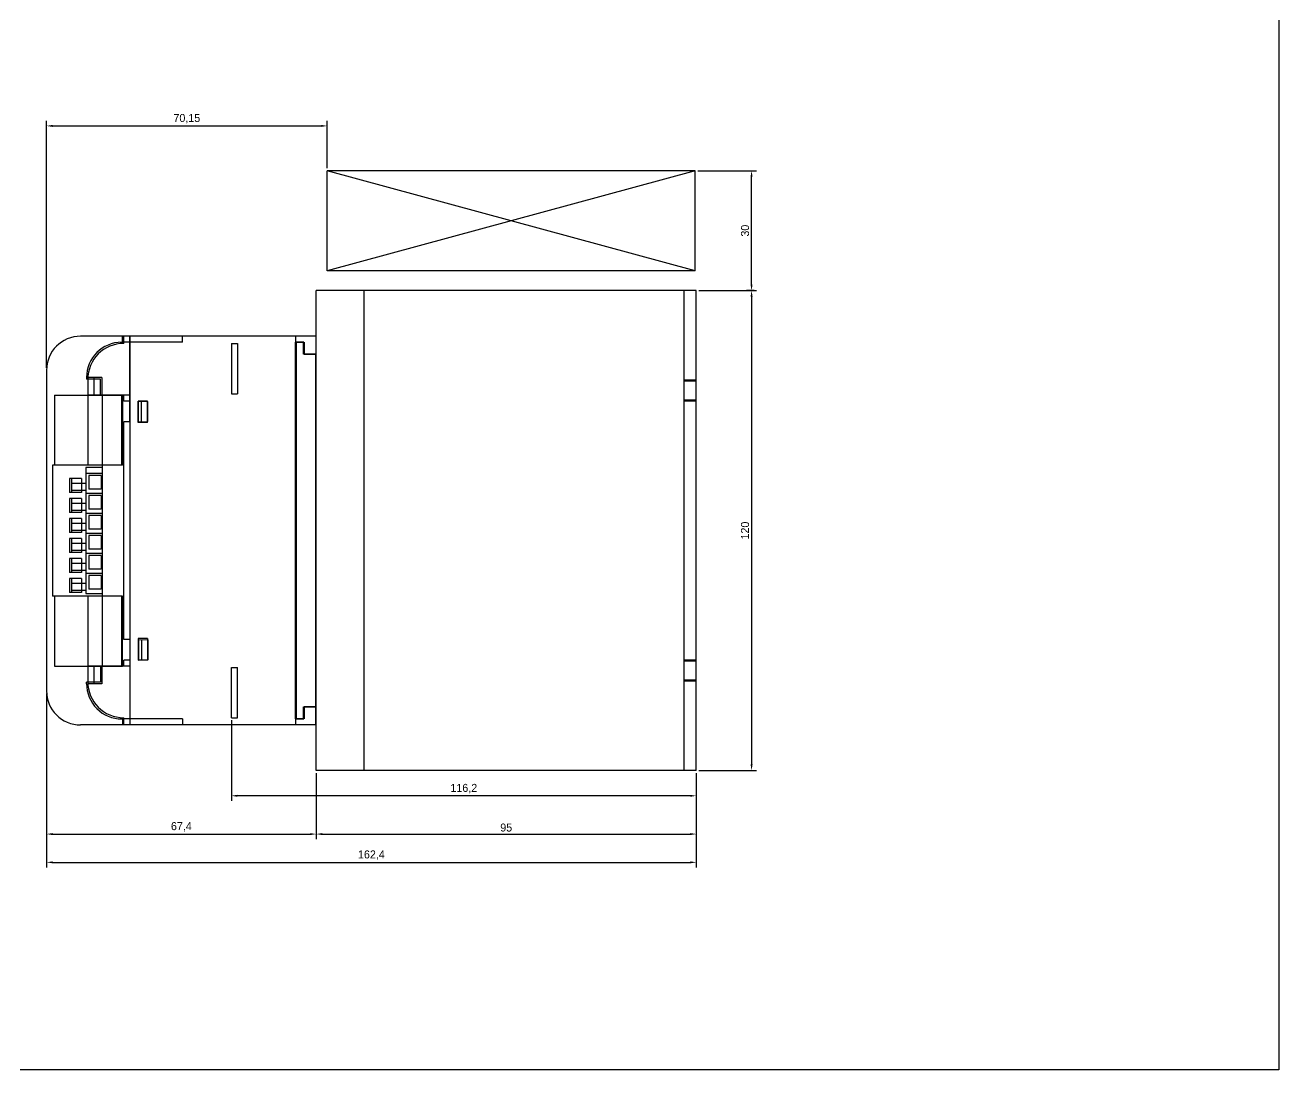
# Model space of a CAD drawing. Header units: millimetres. Extents: x -2026 to -954, y 3148 to 3725.
# Drawn here: x -1267 to -953.6, y 3148 to 3409.3 of the extents above; entities that cross this region are included whole.
import ezdxf

# ---------------------------------------------------------------- set-up
doc = ezdxf.new("R2010")
doc.units = ezdxf.units.MM
for name, color, linetype in [('Bus-Bar', 10, 'Continuous'), ('CASE-COVER', 7, 'Continuous'), ('CASE-상', 7, 'Continuous'), ('CASE-하', 7, 'Continuous'), ('단자대', 7, 'Continuous'), ('방열판', 7, 'Continuous'), ('보조방열판', 7, 'Continuous'), ('팬', 7, 'Continuous')]:
    doc.layers.add(name, color=color, linetype=linetype)
doc.dimstyles.new('ISO-25', dxfattribs={"dimtxt": 2, "dimasz": 1.5, "dimexe": 1.25, "dimexo": 0.625, "dimtad": 1, "dimtxsty": 'Standard', "dimcen": 2.5, "dimclrd": 6, "dimclre": 6, "dimclrt": 1, "dimazin": 0, "dimtfac": 1, "dimtmove": 0, "dimatfit": 3, "dimfxl": 1, "dimarcsym": 0})

# ---------------------------------------------------------------- blocks, each defined once
blk = doc.blocks.new('*D52')
at = {"color": 6, "lineweight": -2, "transparency": 16777216}
for p, q in [((-1261.65, 3242.18), (-1261.65, 3205.76)), ((-1194.25, 3222.28), (-1194.25, 3205.76)), ((-1260.15, 3207.01), (-1195.75, 3207.01))]:
    blk.add_line(p, q, dxfattribs=at)
at = {"color": 6, "transparency": 16777216}
for points in [[(-1260.15, 3207.26), (-1260.15, 3206.76), (-1261.65, 3207.01)], [(-1195.75, 3207.26), (-1195.75, 3206.76), (-1194.25, 3207.01)]]:
    blk.add_solid(points, dxfattribs=at)
at = {"layer": 'Defpoints', "color": 0, "transparency": 16777216}
for p in [(-1261.65, 3242.81), (-1194.25, 3222.91), (-1194.25, 3207.01)]:
    blk.add_point(p, dxfattribs=at)
at = {"color": 1, "transparency": 16777216, "insert": (-1227.95, 3208.8), "char_height": 2, "attachment_point": 5}
blk.add_mtext('67,4', dxfattribs=at)
blk = doc.blocks.new('*D53')
at = {"color": 6, "lineweight": -2, "transparency": 16777216}
for p, q in [((-1194.25, 3222.28), (-1194.25, 3205.76)), ((-1099.25, 3222.28), (-1099.25, 3205.76)), ((-1192.75, 3207.01), (-1100.75, 3207.01))]:
    blk.add_line(p, q, dxfattribs=at)
at = {"color": 6, "transparency": 16777216}
for points in [[(-1192.75, 3207.26), (-1192.75, 3206.76), (-1194.25, 3207.01)], [(-1100.75, 3207.26), (-1100.75, 3206.76), (-1099.25, 3207.01)]]:
    blk.add_solid(points, dxfattribs=at)
at = {"layer": 'Defpoints', "color": 0, "transparency": 16777216}
for p in [(-1194.25, 3222.91), (-1099.25, 3222.91), (-1099.25, 3207.01)]:
    blk.add_point(p, dxfattribs=at)
at = {"color": 1, "transparency": 16777216, "insert": (-1146.75, 3208.63), "char_height": 2, "attachment_point": 5}
blk.add_mtext('95', dxfattribs=at)
blk = doc.blocks.new('*D55')
at = {"color": 6, "lineweight": -2, "transparency": 16777216}
for p, q in [((-1098.63, 3342.91), (-1084.17, 3342.91)), ((-1085.42, 3341.41), (-1085.42, 3224.41)), ((-1098.63, 3222.91), (-1084.17, 3222.91))]:
    blk.add_line(p, q, dxfattribs=at)
at = {"color": 6, "transparency": 16777216}
for points in [[(-1085.67, 3341.41), (-1085.17, 3341.41), (-1085.42, 3342.91)], [(-1085.67, 3224.41), (-1085.17, 3224.41), (-1085.42, 3222.91)]]:
    blk.add_solid(points, dxfattribs=at)
at = {"layer": 'Defpoints', "color": 0, "transparency": 16777216}
for p in [(-1099.25, 3342.91), (-1099.25, 3222.91), (-1085.42, 3222.91)]:
    blk.add_point(p, dxfattribs=at)
at = {"color": 1, "transparency": 16777216, "insert": (-1087.05, 3282.91), "char_height": 2, "attachment_point": 5, "rotation": 90}
blk.add_mtext('120', dxfattribs=at)
blk = doc.blocks.new('*D56')
at = {"color": 6, "lineweight": -2, "transparency": 16777216}
for p, q in [((-1098.88, 3372.91), (-1084.17, 3372.91)), ((-1085.42, 3344.41), (-1085.42, 3371.41)), ((-1084.8, 3342.91), (-1086.67, 3342.91))]:
    blk.add_line(p, q, dxfattribs=at)
at = {"color": 6, "transparency": 16777216}
for points in [[(-1085.67, 3371.41), (-1085.17, 3371.41), (-1085.42, 3372.91)], [(-1085.67, 3344.41), (-1085.17, 3344.41), (-1085.42, 3342.91)]]:
    blk.add_solid(points, dxfattribs=at)
at = {"layer": 'Defpoints', "color": 0, "transparency": 16777216}
for p in [(-1099.5, 3372.91), (-1085.42, 3372.91), (-1084.17, 3342.91)]:
    blk.add_point(p, dxfattribs=at)
at = {"color": 1, "transparency": 16777216, "insert": (-1087.05, 3357.91), "char_height": 2, "attachment_point": 5, "rotation": 90}
blk.add_mtext('30', dxfattribs=at)
blk = doc.blocks.new('*D54')
at = {"color": 6, "lineweight": -2, "transparency": 16777216}
for p, q in [((-1261.65, 3209.76), (-1261.65, 3198.69)), ((-1099.25, 3209.76), (-1099.25, 3198.69)), ((-1260.15, 3199.94), (-1100.75, 3199.94))]:
    blk.add_line(p, q, dxfattribs=at)
at = {"color": 6, "transparency": 16777216}
for points in [[(-1260.15, 3200.19), (-1260.15, 3199.69), (-1261.65, 3199.94)], [(-1100.75, 3200.19), (-1100.75, 3199.69), (-1099.25, 3199.94)]]:
    blk.add_solid(points, dxfattribs=at)
at = {"layer": 'Defpoints', "color": 0, "transparency": 16777216}
for p in [(-1261.65, 3210.38), (-1099.25, 3210.38), (-1099.25, 3199.94)]:
    blk.add_point(p, dxfattribs=at)
at = {"color": 1, "transparency": 16777216, "insert": (-1180.45, 3201.73), "char_height": 2, "attachment_point": 5}
blk.add_mtext('162,4', dxfattribs=at)
blk = doc.blocks.new('*D57')
at = {"color": 6, "lineweight": -2, "transparency": 16777216}
for p, q in [((-1261.65, 3323.63), (-1261.65, 3385.36)), ((-1191.5, 3373.53), (-1191.5, 3385.36)), ((-1260.15, 3384.11), (-1193, 3384.11))]:
    blk.add_line(p, q, dxfattribs=at)
at = {"color": 6, "transparency": 16777216}
for points in [[(-1260.15, 3384.36), (-1260.15, 3383.86), (-1261.65, 3384.11)], [(-1193, 3384.36), (-1193, 3383.86), (-1191.5, 3384.11)]]:
    blk.add_solid(points, dxfattribs=at)
at = {"layer": 'Defpoints', "color": 0, "transparency": 16777216}
for p in [(-1191.5, 3384.11), (-1191.5, 3372.91), (-1261.65, 3323.01)]:
    blk.add_point(p, dxfattribs=at)
at = {"color": 1, "transparency": 16777216, "insert": (-1226.58, 3385.9), "char_height": 2, "attachment_point": 5}
blk.add_mtext('70,15', dxfattribs=at)
blk = doc.blocks.new('*D58')
at = {"color": 6, "lineweight": -2, "transparency": 16777216}
for p, q in [((-1215.45, 3235.48), (-1215.45, 3215.33)), ((-1099.25, 3222.28), (-1099.25, 3215.33)), ((-1100.75, 3216.58), (-1213.95, 3216.58))]:
    blk.add_line(p, q, dxfattribs=at)
at = {"color": 6, "transparency": 16777216}
for points in [[(-1213.95, 3216.83), (-1213.95, 3216.33), (-1215.45, 3216.58)], [(-1100.75, 3216.83), (-1100.75, 3216.33), (-1099.25, 3216.58)]]:
    blk.add_solid(points, dxfattribs=at)
at = {"layer": 'Defpoints', "color": 0, "transparency": 16777216}
for p in [(-1215.45, 3236.11), (-1099.25, 3222.91), (-1215.45, 3216.58)]:
    blk.add_point(p, dxfattribs=at)
at = {"color": 1, "transparency": 16777216, "insert": (-1157.35, 3218.37), "char_height": 2, "attachment_point": 5}
blk.add_mtext('116,2', dxfattribs=at)

msp = doc.modelspace()

# ---------------------------------------------------------------- linework, layer by layer
for p, q in [((-953.609, 3725.113), (-953.609, 3148.023)), ((-953.609, 3148.023), (-2025.738, 3148.023))]:
    msp.add_line(p, q)
at = {"layer": 'Bus-Bar'}
for p, q in [((-1215.451, 3329.705), (-1213.951, 3329.705)), ((-1215.451, 3317.105), (-1213.951, 3317.105)), ((-1215.451, 3248.705), (-1213.951, 3248.705)), ((-1215.451, 3236.105), (-1213.951, 3236.105))]:
    msp.add_line(p, q, dxfattribs=at)
at = {"layer": 'Bus-Bar', "color": 1}
for p, q in [((-1215.451, 3329.705), (-1215.451, 3317.105)), ((-1213.951, 3329.705), (-1213.951, 3317.105)), ((-1215.451, 3236.105), (-1215.451, 3248.705)), ((-1213.951, 3236.105), (-1213.951, 3248.705))]:
    msp.add_line(p, q, dxfattribs=at)
at = {"layer": 'CASE-COVER'}
for p, q in [((-1227.651, 3331.505), (-1253.151, 3331.505)), ((-1227.651, 3330.005), (-1242.851, 3330.005)), ((-1261.651, 3323.005), (-1261.651, 3242.805)), ((-1251.651, 3321.205), (-1251.651, 3320.805)), ((-1259.651, 3316.805), (-1242.651, 3316.805)), ((-1259.651, 3316.805), (-1259.651, 3299.305)), ((-1242.651, 3316.805), (-1242.651, 3299.305)), ((-1242.651, 3299.305), (-1260.151, 3299.305)), ((-1260.151, 3299.305), (-1260.151, 3266.505)), ((-1242.651, 3266.505), (-1260.151, 3266.505)), ((-1259.651, 3266.505), (-1259.651, 3249.005)), ((-1242.651, 3249.005), (-1242.651, 3266.505)), ((-1259.651, 3249.005), (-1242.651, 3249.005)), ((-1251.651, 3244.605), (-1251.651, 3245.005)), ((-1227.651, 3235.805), (-1242.917, 3235.805)), ((-1227.651, 3234.305), (-1253.151, 3234.305))]:
    msp.add_line(p, q, dxfattribs=at)
at = {"layer": 'CASE-COVER', "color": 0}
for p, q in [((-1242.651, 3330.005), (-1242.651, 3331.505)), ((-1227.651, 3330.005), (-1227.651, 3331.505)), ((-1248.151, 3320.805), (-1251.651, 3320.805)), ((-1248.151, 3245.005), (-1251.651, 3245.005)), ((-1242.651, 3235.805), (-1242.651, 3234.305)), ((-1227.651, 3235.805), (-1227.651, 3234.305))]:
    msp.add_line(p, q, dxfattribs=at)
at = {"layer": 'CASE-COVER', "color": 0, "ltscale": 10}
for p, q in [((-1248.151, 3316.805), (-1248.151, 3320.805)), ((-1248.151, 3249.005), (-1248.151, 3245.005))]:
    msp.add_line(p, q, dxfattribs=at)
at = {"layer": 'CASE-COVER'}
for centre, radius, start, end in [((-1253.151, 3323.005), 8.5, 90, 180), ((-1242.851, 3321.205), 8.8, 90, 180), ((-1242.851, 3244.605), 8.8, 179.99925, 269.99925), ((-1253.151, 3242.805), 8.5, 180, 270)]:
    msp.add_arc(centre, radius, start, end, dxfattribs=at)
at = {"layer": 'CASE-상'}
for p, q in [((-1240.851, 3331.505), (-1242.351, 3331.505)), ((-1242.351, 3329.707), (-1242.351, 3331.505)), ((-1251.352, 3320.706), (-1251.352, 3299.305)), ((-1247.849, 3321.205), (-1251.338, 3321.205)), ((-1240.851, 3316.805), (-1251.351, 3316.805)), ((-1240.851, 3315.305), (-1242.351, 3315.305)), ((-1238.651, 3315.305), (-1236.351, 3315.205)), ((-1238.651, 3310.105), (-1236.351, 3310.205)), ((-1251.352, 3266.505), (-1251.352, 3245.104)), ((-1240.851, 3255.705), (-1240.851, 3234.305)), ((-1238.651, 3255.705), (-1236.351, 3255.605)), ((-1240.851, 3250.505), (-1242.351, 3250.505)), ((-1238.651, 3250.505), (-1236.351, 3250.605)), ((-1240.851, 3249.005), (-1251.351, 3249.005)), ((-1240.851, 3249.005), (-1251.351, 3249.005)), ((-1249.849, 3249.005), (-1249.849, 3244.605)), ((-1247.849, 3244.605), (-1251.338, 3244.605)), ((-1240.851, 3234.305), (-1242.351, 3234.305))]:
    msp.add_line(p, q, dxfattribs=at)
at = {"layer": 'CASE-상', "color": 0}
for p, q in [((-1240.851, 3310.105), (-1240.851, 3331.505)), ((-1249.849, 3321.205), (-1249.849, 3316.805)), ((-1247.849, 3321.205), (-1247.849, 3316.805)), ((-1247.651, 3249.005), (-1247.651, 3316.805)), ((-1242.851, 3299.305), (-1242.851, 3316.805)), ((-1242.351, 3315.305), (-1242.351, 3316.805)), ((-1238.651, 3310.105), (-1238.651, 3315.305)), ((-1237.951, 3310.136), (-1237.951, 3315.275)), ((-1236.351, 3310.205), (-1236.351, 3315.205)), ((-1242.351, 3255.705), (-1242.351, 3310.105)), ((-1240.851, 3310.105), (-1242.351, 3310.105)), ((-1242.851, 3249.005), (-1242.851, 3266.505)), ((-1240.851, 3255.705), (-1242.351, 3255.705)), ((-1238.651, 3255.705), (-1238.651, 3250.505)), ((-1237.951, 3255.675), (-1237.951, 3250.536)), ((-1236.351, 3255.605), (-1236.351, 3250.605)), ((-1242.351, 3249.005), (-1242.351, 3250.505)), ((-1247.849, 3249.005), (-1247.849, 3244.605)), ((-1242.351, 3234.305), (-1242.351, 3236.104))]:
    msp.add_line(p, q, dxfattribs=at)
at = {"layer": 'CASE-상'}
for centre, start, end in [((-1242.351, 3320.705), 90, 179.99418), ((-1242.351, 3245.105), 180.00582, 270)]:
    msp.add_arc(centre, 9.001, start, end, dxfattribs=at)
at = {"layer": 'CASE-하', "color": 5}
for p, q in [((-1194.351, 3331.505), (-1240.751, 3331.505)), ((-1240.751, 3234.305), (-1240.751, 3331.505)), ((-1199.351, 3234.305), (-1199.351, 3331.505)), ((-1194.351, 3331.505), (-1194.351, 3327.005)), ((-1197.351, 3330.005), (-1199.351, 3330.005)), ((-1197.351, 3327.005), (-1197.351, 3330.005)), ((-1194.351, 3327.005), (-1197.351, 3327.005)), ((-1236.451, 3315.305), (-1238.751, 3315.305)), ((-1238.751, 3309.905), (-1238.751, 3315.305)), ((-1236.451, 3309.905), (-1236.451, 3315.305)), ((-1236.451, 3309.905), (-1238.751, 3309.905)), ((-1236.451, 3255.905), (-1238.751, 3255.905)), ((-1238.751, 3255.905), (-1238.751, 3250.505)), ((-1236.451, 3255.905), (-1236.451, 3250.505)), ((-1236.451, 3250.505), (-1238.751, 3250.505)), ((-1194.351, 3238.805), (-1197.351, 3238.805)), ((-1197.351, 3238.805), (-1197.351, 3235.805)), ((-1194.351, 3234.305), (-1194.351, 3238.805)), ((-1197.351, 3235.805), (-1199.351, 3235.805)), ((-1194.351, 3234.305), (-1240.751, 3234.305))]:
    msp.add_line(p, q, dxfattribs=at)
at = {"layer": '단자대'}
for p, q in [((-1251.851, 3298.655), (-1251.851, 3267.155)), ((-1247.651, 3298.655), (-1251.851, 3298.655)), ((-1247.651, 3297.155), (-1251.851, 3297.155)), ((-1255.901, 3295.955), (-1255.901, 3292.455)), ((-1252.901, 3295.955), (-1255.901, 3295.955)), ((-1255.401, 3295.955), (-1255.401, 3292.455)), ((-1251.851, 3294.655), (-1255.401, 3294.655)), ((-1252.901, 3295.955), (-1252.901, 3292.455)), ((-1251.051, 3296.655), (-1251.051, 3293.255)), ((-1247.951, 3296.655), (-1251.051, 3296.655)), ((-1247.951, 3296.655), (-1247.951, 3293.255)), ((-1252.901, 3292.455), (-1255.901, 3292.455)), ((-1255.901, 3290.955), (-1255.901, 3287.455)), ((-1252.901, 3290.955), (-1255.901, 3290.955)), ((-1251.851, 3292.955), (-1255.401, 3292.955)), ((-1255.401, 3290.955), (-1255.401, 3287.455)), ((-1252.901, 3290.955), (-1252.901, 3287.455)), ((-1247.651, 3292.155), (-1251.851, 3292.155)), ((-1247.951, 3293.255), (-1251.051, 3293.255)), ((-1251.051, 3291.655), (-1251.051, 3288.255)), ((-1247.951, 3291.655), (-1251.051, 3291.655)), ((-1247.951, 3291.655), (-1247.951, 3288.255)), ((-1251.851, 3289.655), (-1255.401, 3289.655)), ((-1251.851, 3287.955), (-1255.401, 3287.955)), ((-1247.951, 3288.255), (-1251.051, 3288.255)), ((-1252.901, 3287.455), (-1255.901, 3287.455)), ((-1255.901, 3285.955), (-1255.901, 3282.455)), ((-1252.901, 3285.955), (-1255.901, 3285.955)), ((-1255.401, 3285.955), (-1255.401, 3282.455)), ((-1251.851, 3284.655), (-1255.401, 3284.655)), ((-1252.901, 3285.955), (-1252.901, 3282.455)), ((-1247.651, 3287.155), (-1251.851, 3287.155)), ((-1251.051, 3286.655), (-1251.051, 3283.255)), ((-1247.951, 3286.655), (-1251.051, 3286.655)), ((-1247.951, 3286.655), (-1247.951, 3283.255)), ((-1252.901, 3282.455), (-1255.901, 3282.455)), ((-1251.851, 3282.955), (-1255.401, 3282.955)), ((-1247.651, 3282.155), (-1251.851, 3282.155)), ((-1247.951, 3283.255), (-1251.051, 3283.255)), ((-1251.051, 3281.655), (-1251.051, 3278.255)), ((-1247.951, 3281.655), (-1251.051, 3281.655)), ((-1247.951, 3281.655), (-1247.951, 3278.255)), ((-1255.901, 3280.955), (-1255.901, 3277.455)), ((-1252.901, 3280.955), (-1255.901, 3280.955)), ((-1255.401, 3280.955), (-1255.401, 3277.455)), ((-1251.851, 3279.655), (-1255.401, 3279.655)), ((-1252.901, 3280.955), (-1252.901, 3277.455)), ((-1247.951, 3278.255), (-1251.051, 3278.255)), ((-1252.901, 3277.455), (-1255.901, 3277.455)), ((-1255.901, 3275.955), (-1255.901, 3272.455)), ((-1252.901, 3275.955), (-1255.901, 3275.955)), ((-1251.851, 3277.955), (-1255.401, 3277.955)), ((-1255.401, 3275.955), (-1255.401, 3272.455)), ((-1252.901, 3275.955), (-1252.901, 3272.455)), ((-1247.651, 3277.155), (-1251.851, 3277.155)), ((-1251.051, 3276.655), (-1251.051, 3273.255)), ((-1247.951, 3276.655), (-1251.051, 3276.655)), ((-1247.951, 3276.655), (-1247.951, 3273.255)), ((-1252.901, 3272.455), (-1255.901, 3272.455)), ((-1251.851, 3274.655), (-1255.401, 3274.655)), ((-1251.851, 3272.955), (-1255.401, 3272.955)), ((-1247.651, 3272.155), (-1251.851, 3272.155)), ((-1247.951, 3273.255), (-1251.051, 3273.255)), ((-1252.901, 3270.955), (-1255.901, 3270.955)), ((-1255.901, 3270.955), (-1255.901, 3267.455)), ((-1255.401, 3270.955), (-1255.401, 3267.455)), ((-1255.401, 3270.955), (-1255.401, 3267.455)), ((-1251.851, 3269.655), (-1255.401, 3269.655)), ((-1252.901, 3270.955), (-1252.901, 3267.455)), ((-1251.051, 3271.655), (-1251.051, 3268.255)), ((-1247.951, 3271.655), (-1251.051, 3271.655)), ((-1247.951, 3271.655), (-1247.951, 3268.255)), ((-1252.901, 3267.455), (-1255.901, 3267.455)), ((-1251.851, 3267.955), (-1255.401, 3267.955)), ((-1251.851, 3267.155), (-1247.651, 3267.155)), ((-1247.951, 3268.255), (-1251.051, 3268.255))]:
    msp.add_line(p, q, dxfattribs=at)
at = {"layer": '방열판'}
for p, q in [((-1194.251, 3222.905), (-1194.251, 3342.905)), ((-1099.251, 3342.905), (-1194.251, 3342.905)), ((-1182.251, 3222.905), (-1182.251, 3342.905)), ((-1102.251, 3222.905), (-1102.251, 3342.905)), ((-1099.251, 3222.905), (-1099.251, 3342.905)), ((-1194.351, 3238.805), (-1194.351, 3327.005)), ((-1099.251, 3222.905), (-1194.251, 3222.905))]:
    msp.add_line(p, q, dxfattribs=at)
at = {"layer": '방열판', "lineweight": 50}
for p, q in [((-1099.251, 3320.405), (-1102.251, 3320.405)), ((-1099.251, 3315.405), (-1102.251, 3315.405)), ((-1099.251, 3250.405), (-1102.251, 3250.405)), ((-1099.251, 3245.405), (-1102.251, 3245.405))]:
    msp.add_line(p, q, dxfattribs=at)
at = {"layer": '보조방열판'}
for p, q in [((-1199.351, 3330.005), (-1197.351, 3330.005)), ((-1197.351, 3327.005), (-1194.351, 3327.005)), ((-1197.351, 3238.805), (-1194.351, 3238.805)), ((-1199.351, 3235.805), (-1197.351, 3235.805))]:
    msp.add_line(p, q, dxfattribs=at)
at = {"layer": '보조방열판', "lineweight": 50}
for p, q in [((-1199.351, 3235.805), (-1199.351, 3330.005)), ((-1197.351, 3327.005), (-1197.351, 3330.005)), ((-1197.351, 3235.805), (-1197.351, 3238.805))]:
    msp.add_line(p, q, dxfattribs=at)
at = {"layer": '팬', "color": 2}
for p, q in [((-1099.501, 3372.905), (-1191.501, 3372.905)), ((-1099.501, 3372.905), (-1191.501, 3347.905)), ((-1099.501, 3347.905), (-1191.501, 3372.905)), ((-1191.501, 3347.905), (-1191.501, 3372.905)), ((-1099.501, 3347.905), (-1099.501, 3372.905)), ((-1099.501, 3347.905), (-1191.501, 3347.905))]:
    msp.add_line(p, q, dxfattribs=at)

# ---------------------------------------------------------------- dimensions: what is measured, and where the dimension line sits
for base, p1, p2, angle, picture, middle in [((-1191.501, 3384.11), (-1261.651, 3323.005), (-1191.501, 3372.905), 180, '*D57', (-1226.576, 3384.11)), ((-1194.251, 3207.005), (-1261.651, 3242.805), (-1194.251, 3222.905), 0, '*D52', (-1227.951, 3207.005))]:
    dim = msp.add_linear_dim(base=base, p1=p1, p2=p2, angle=angle, dimstyle='ISO-25')
    dim.commit()
    dim.dimension.update_dxf_attribs({"geometry": picture, "text_midpoint": middle, "dimtype": 160})
for base, p1, p2, angle, picture, middle in [((-1085.421, 3372.905), (-1084.171, 3342.905), (-1099.501, 3372.905), 90, '*D56', (-1087.046, 3357.905)), ((-1085.421, 3222.905), (-1099.251, 3342.905), (-1099.251, 3222.905), 90, '*D55', (-1087.046, 3282.905)), ((-1215.451, 3216.579), (-1099.251, 3222.905), (-1215.451, 3236.105), 180, '*D58', (-1157.351, 3218.371)), ((-1099.251, 3207.005), (-1194.251, 3222.905), (-1099.251, 3222.905), 0, '*D53', (-1146.751, 3208.63)), ((-1099.251, 3199.939), (-1261.651, 3210.383), (-1099.251, 3210.383), 180, '*D54', (-1180.451, 3201.731))]:
    dim = msp.add_linear_dim(base=base, p1=p1, p2=p2, angle=angle, dimstyle='ISO-25')
    dim.commit()
    dim.dimension.update_dxf_attribs({"geometry": picture, "text_midpoint": middle})

doc.saveas('drawing.dxf')
